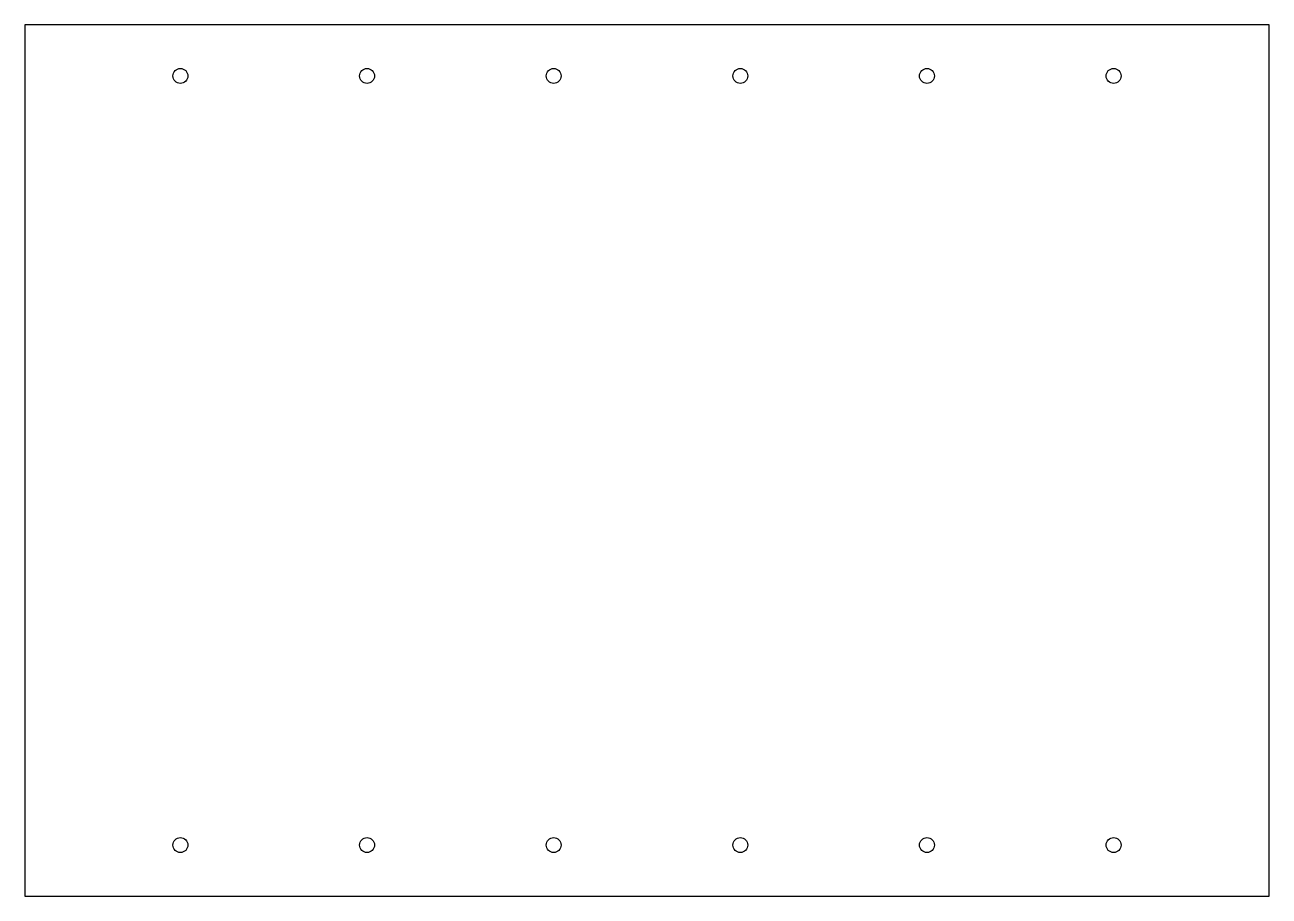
# Model space of a CAD drawing. Header units: metres. Extents: x -0.5 to 0.5, y -0.35 to 0.35.
import ezdxf

# ---------------------------------------------------------------- set-up
doc = ezdxf.new("R2010")
doc.units = ezdxf.units.M

msp = doc.modelspace()

# ---------------------------------------------------------------- linework, layer by layer
at = {"layer": 'concrete'}
msp.add_lwpolyline([(-0.5, -0.35), (0.5, -0.35), (0.5, 0.35), (-0.5, 0.35), (-0.5, -0.35)], dxfattribs=at)
at = {"layer": 'reinforcement'}
for centre in [(-0.375, 0.309), (-0.225, 0.309), (-0.075, 0.309), (0.075, 0.309), (0.225, 0.309), (0.375, 0.309), (-0.375, -0.309), (-0.225, -0.309), (-0.075, -0.309), (0.075, -0.309), (0.225, -0.309), (0.375, -0.309)]:
    msp.add_circle(centre, 0.006, dxfattribs=at)

doc.saveas('drawing.dxf')
